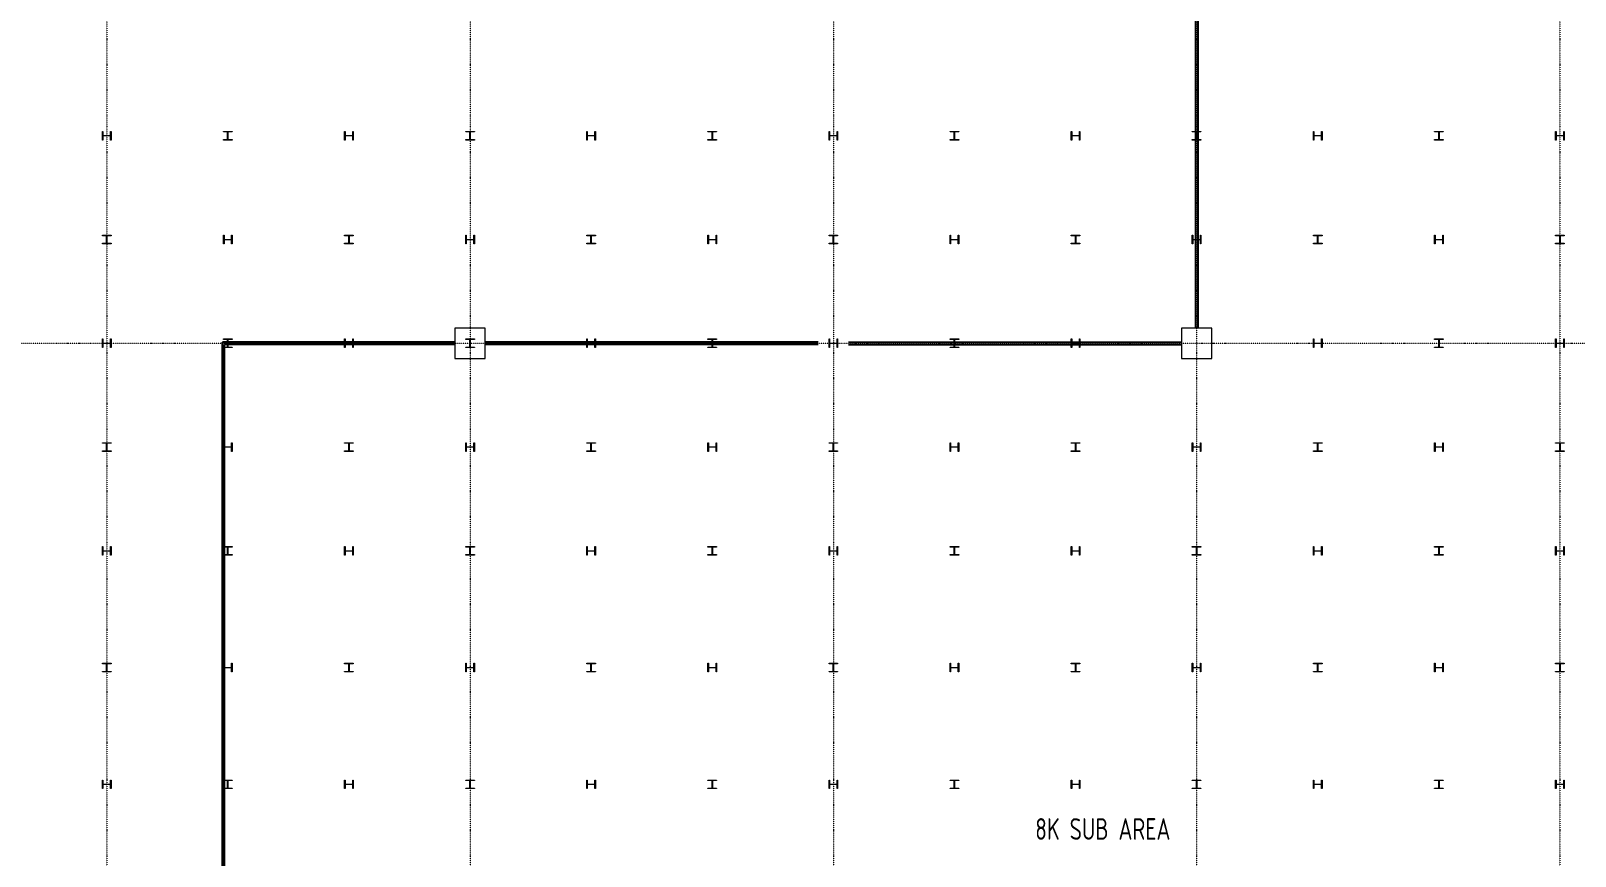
# Model space of a CAD drawing. Extents: x -32000 to 363140, y -29000 to 144266.
# Drawn here: x 199847 to 235550, y 18140 to 37225 of the extents above; entities that cross this region are included whole.
import ezdxf
from ezdxf.enums import TextEntityAlignment as Align

# ---------------------------------------------------------------- set-up
doc = ezdxf.new("R2010")
doc.units = 0
doc.header["$LTSCALE"] = 10
doc.linetypes.add('H12PL25$0$JJP_三點線', pattern=[0.9, 0.3, -0.15, 0, -0.15, 0, -0.15, 0, -0.15])
for name, color, linetype in [('H12PL25$0$S-COL', 252, 'Continuous'), ('H12PL25$0$S-GRID', 252, 'Continuous'), ('XFDP20$0$A-CR-TXT', 2, 'Continuous'), ('XFDP20$0$A-W-P3_(8K)', 2, 'Continuous')]:
    doc.layers.add(name, color=color, linetype=linetype)
doc.styles.add('XFDP20$0$AA-TXT', font='isocp.shx', dxfattribs={"width": 0.8, "bigfont": 'china.shx'})

# ---------------------------------------------------------------- blocks, each defined once
blk = doc.blocks.new('XFDP20')
at = {"layer": 'XFDP20$0$A-W-P3_(8K)', "ltscale": 0.5}
for p, q in [((226775, 37525), (226775, 30350)), ((226825, 37475), (226825, 30350)), ((204275, 14975), (204275, 30025)), ((209650, 30025), (204275, 30025)), ((218050, 30025), (210350, 30025)), ((218750, 30025), (226450, 30025)), ((204325, 15025), (204325, 29975)), ((209650, 29975), (204325, 29975)), ((218050, 29975), (210350, 29975)), ((218750, 29975), (226450, 29975))]:
    blk.add_line(p, q, dxfattribs=at)
at = {"layer": 'XFDP20$0$A-CR-TXT', "style": 'XFDP20$0$AA-TXT', "width": 0.8}
blk.add_text('8K SUB AREA', height=500, dxfattribs=at).set_placement((224630, 18768), align=Align.MIDDLE)
blk = doc.blocks.new('H12PL25')
at = {"layer": 'H12PL25$0$S-COL', "lineweight": 0, "flags": 128}
for points in [[(201500, 34900), (201512, 34900), (201512, 34817, 0.41421356), (201525, 34804), (201675, 34804, 0.41421356), (201688, 34817), (201688, 34900), (201700, 34900), (201700, 34700), (201688, 34700), (201688, 34783, 0.41421356), (201675, 34796), (201525, 34796, 0.41421356), (201512, 34783), (201512, 34700), (201500, 34700)], [(204300, 34700), (204300, 34712), (204383, 34712, 0.41421356), (204396, 34725), (204396, 34875, 0.41421356), (204383, 34888), (204300, 34888), (204300, 34900), (204500, 34900), (204500, 34888), (204417, 34888, 0.41421356), (204404, 34875), (204404, 34725, 0.41421356), (204417, 34712), (204500, 34712), (204500, 34700)], [(207100, 34900), (207112, 34900), (207112, 34817, 0.41421356), (207125, 34804), (207275, 34804, 0.41421356), (207288, 34817), (207288, 34900), (207300, 34900), (207300, 34700), (207288, 34700), (207288, 34783, 0.41421356), (207275, 34796), (207125, 34796, 0.41421356), (207112, 34783), (207112, 34700), (207100, 34700)], [(209900, 34700), (209900, 34712), (209983, 34712, 0.41421356), (209996, 34725), (209996, 34875, 0.41421356), (209983, 34888), (209900, 34888), (209900, 34900), (210100, 34900), (210100, 34888), (210017, 34888, 0.41421356), (210004, 34875), (210004, 34725, 0.41421356), (210017, 34712), (210100, 34712), (210100, 34700)], [(212700, 34900), (212712, 34900), (212712, 34817, 0.41421356), (212725, 34804), (212875, 34804, 0.41421356), (212888, 34817), (212888, 34900), (212900, 34900), (212900, 34700), (212888, 34700), (212888, 34783, 0.41421356), (212875, 34796), (212725, 34796, 0.41421356), (212712, 34783), (212712, 34700), (212700, 34700)], [(215500, 34700), (215500, 34712), (215583, 34712, 0.41421356), (215596, 34725), (215596, 34875, 0.41421356), (215583, 34888), (215500, 34888), (215500, 34900), (215700, 34900), (215700, 34888), (215617, 34888, 0.41421356), (215604, 34875), (215604, 34725, 0.41421356), (215617, 34712), (215700, 34712), (215700, 34700)], [(218300, 34900), (218312, 34900), (218312, 34817, 0.41421356), (218325, 34804), (218475, 34804, 0.41421356), (218488, 34817), (218488, 34900), (218500, 34900), (218500, 34700), (218488, 34700), (218488, 34783, 0.41421356), (218475, 34796), (218325, 34796, 0.41421356), (218312, 34783), (218312, 34700), (218300, 34700)], [(221100, 34700), (221100, 34712), (221183, 34712, 0.41421356), (221196, 34725), (221196, 34875, 0.41421356), (221183, 34888), (221100, 34888), (221100, 34900), (221300, 34900), (221300, 34888), (221217, 34888, 0.41421356), (221204, 34875), (221204, 34725, 0.41421356), (221217, 34712), (221300, 34712), (221300, 34700)], [(223900, 34900), (223912, 34900), (223912, 34817, 0.41421356), (223925, 34804), (224075, 34804, 0.41421356), (224088, 34817), (224088, 34900), (224100, 34900), (224100, 34700), (224088, 34700), (224088, 34783, 0.41421356), (224075, 34796), (223925, 34796, 0.41421356), (223912, 34783), (223912, 34700), (223900, 34700)], [(226700, 34700), (226700, 34712), (226783, 34712, 0.41421356), (226796, 34725), (226796, 34875, 0.41421356), (226783, 34888), (226700, 34888), (226700, 34900), (226900, 34900), (226900, 34888), (226817, 34888, 0.41421356), (226804, 34875), (226804, 34725, 0.41421356), (226817, 34712), (226900, 34712), (226900, 34700)], [(229500, 34900), (229512, 34900), (229512, 34817, 0.41421356), (229525, 34804), (229675, 34804, 0.41421356), (229688, 34817), (229688, 34900), (229700, 34900), (229700, 34700), (229688, 34700), (229688, 34783, 0.41421356), (229675, 34796), (229525, 34796, 0.41421356), (229512, 34783), (229512, 34700), (229500, 34700)], [(232300, 34700), (232300, 34712), (232383, 34712, 0.41421356), (232396, 34725), (232396, 34875, 0.41421356), (232383, 34888), (232300, 34888), (232300, 34900), (232500, 34900), (232500, 34888), (232417, 34888, 0.41421356), (232404, 34875), (232404, 34725, 0.41421356), (232417, 34712), (232500, 34712), (232500, 34700)], [(235100, 34900), (235112, 34900), (235112, 34817, 0.41421356), (235125, 34804), (235275, 34804, 0.41421356), (235288, 34817), (235288, 34900), (235300, 34900), (235300, 34700), (235288, 34700), (235288, 34783, 0.41421356), (235275, 34796), (235125, 34796, 0.41421356), (235112, 34783), (235112, 34700), (235100, 34700)], [(201500, 32300), (201500, 32312), (201583, 32312, 0.41421356), (201596, 32325), (201596, 32475, 0.41421356), (201583, 32488), (201500, 32488), (201500, 32500), (201700, 32500), (201700, 32488), (201617, 32488, 0.41421356), (201604, 32475), (201604, 32325, 0.41421356), (201617, 32312), (201700, 32312), (201700, 32300)], [(204300, 32500), (204312, 32500), (204312, 32417, 0.41421356), (204325, 32404), (204475, 32404, 0.41421356), (204488, 32417), (204488, 32500), (204500, 32500), (204500, 32300), (204488, 32300), (204488, 32383, 0.41421356), (204475, 32396), (204325, 32396, 0.41421356), (204312, 32383), (204312, 32300), (204300, 32300)], [(207100, 32300), (207100, 32312), (207183, 32312, 0.41421356), (207196, 32325), (207196, 32475, 0.41421356), (207183, 32488), (207100, 32488), (207100, 32500), (207300, 32500), (207300, 32488), (207217, 32488, 0.41421356), (207204, 32475), (207204, 32325, 0.41421356), (207217, 32312), (207300, 32312), (207300, 32300)], [(209900, 32500), (209912, 32500), (209912, 32417, 0.41421356), (209925, 32404), (210075, 32404, 0.41421356), (210088, 32417), (210088, 32500), (210100, 32500), (210100, 32300), (210088, 32300), (210088, 32383, 0.41421356), (210075, 32396), (209925, 32396, 0.41421356), (209912, 32383), (209912, 32300), (209900, 32300)], [(212700, 32300), (212700, 32312), (212783, 32312, 0.41421356), (212796, 32325), (212796, 32475, 0.41421356), (212783, 32488), (212700, 32488), (212700, 32500), (212900, 32500), (212900, 32488), (212817, 32488, 0.41421356), (212804, 32475), (212804, 32325, 0.41421356), (212817, 32312), (212900, 32312), (212900, 32300)], [(215500, 32500), (215512, 32500), (215512, 32417, 0.41421356), (215525, 32404), (215675, 32404, 0.41421356), (215688, 32417), (215688, 32500), (215700, 32500), (215700, 32300), (215688, 32300), (215688, 32383, 0.41421356), (215675, 32396), (215525, 32396, 0.41421356), (215512, 32383), (215512, 32300), (215500, 32300)], [(218300, 32300), (218300, 32312), (218383, 32312, 0.41421356), (218396, 32325), (218396, 32475, 0.41421356), (218383, 32488), (218300, 32488), (218300, 32500), (218500, 32500), (218500, 32488), (218417, 32488, 0.41421356), (218404, 32475), (218404, 32325, 0.41421356), (218417, 32312), (218500, 32312), (218500, 32300)], [(221100, 32500), (221112, 32500), (221112, 32417, 0.41421356), (221125, 32404), (221275, 32404, 0.41421356), (221288, 32417), (221288, 32500), (221300, 32500), (221300, 32300), (221288, 32300), (221288, 32383, 0.41421356), (221275, 32396), (221125, 32396, 0.41421356), (221112, 32383), (221112, 32300), (221100, 32300)], [(223900, 32300), (223900, 32312), (223983, 32312, 0.41421356), (223996, 32325), (223996, 32475, 0.41421356), (223983, 32488), (223900, 32488), (223900, 32500), (224100, 32500), (224100, 32488), (224017, 32488, 0.41421356), (224004, 32475), (224004, 32325, 0.41421356), (224017, 32312), (224100, 32312), (224100, 32300)], [(226700, 32500), (226712, 32500), (226712, 32417, 0.41421356), (226725, 32404), (226875, 32404, 0.41421356), (226888, 32417), (226888, 32500), (226900, 32500), (226900, 32300), (226888, 32300), (226888, 32383, 0.41421356), (226875, 32396), (226725, 32396, 0.41421356), (226712, 32383), (226712, 32300), (226700, 32300)], [(229500, 32300), (229500, 32312), (229583, 32312, 0.41421356), (229596, 32325), (229596, 32475, 0.41421356), (229583, 32488), (229500, 32488), (229500, 32500), (229700, 32500), (229700, 32488), (229617, 32488, 0.41421356), (229604, 32475), (229604, 32325, 0.41421356), (229617, 32312), (229700, 32312), (229700, 32300)], [(232300, 32500), (232312, 32500), (232312, 32417, 0.41421356), (232325, 32404), (232475, 32404, 0.41421356), (232488, 32417), (232488, 32500), (232500, 32500), (232500, 32300), (232488, 32300), (232488, 32383, 0.41421356), (232475, 32396), (232325, 32396, 0.41421356), (232312, 32383), (232312, 32300), (232300, 32300)], [(235100, 32300), (235100, 32312), (235183, 32312, 0.41421356), (235196, 32325), (235196, 32475, 0.41421356), (235183, 32488), (235100, 32488), (235100, 32500), (235300, 32500), (235300, 32488), (235217, 32488, 0.41421356), (235204, 32475), (235204, 32325, 0.41421356), (235217, 32312), (235300, 32312), (235300, 32300)], [(201500, 30100), (201512, 30100), (201512, 30017, 0.41421356), (201525, 30004), (201675, 30004, 0.41421356), (201688, 30017), (201688, 30100), (201700, 30100), (201700, 29900), (201688, 29900), (201688, 29983, 0.41421356), (201675, 29996), (201525, 29996, 0.41421356), (201512, 29983), (201512, 29900), (201500, 29900)], [(204300, 29900), (204300, 29912), (204383, 29912, 0.41421356), (204396, 29925), (204396, 30075, 0.41421356), (204383, 30088), (204300, 30088), (204300, 30100), (204500, 30100), (204500, 30088), (204417, 30088, 0.41421356), (204404, 30075), (204404, 29925, 0.41421356), (204417, 29912), (204500, 29912), (204500, 29900)], [(207100, 30100), (207112, 30100), (207112, 30017, 0.41421356), (207125, 30004), (207275, 30004, 0.41421356), (207288, 30017), (207288, 30100), (207300, 30100), (207300, 29900), (207288, 29900), (207288, 29983, 0.41421356), (207275, 29996), (207125, 29996, 0.41421356), (207112, 29983), (207112, 29900), (207100, 29900)], [(209900, 29900), (209900, 29912), (209983, 29912, 0.41421356), (209996, 29925), (209996, 30075, 0.41421356), (209983, 30088), (209900, 30088), (209900, 30100), (210100, 30100), (210100, 30088), (210017, 30088, 0.41421356), (210004, 30075), (210004, 29925, 0.41421356), (210017, 29912), (210100, 29912), (210100, 29900)], [(212700, 30100), (212712, 30100), (212712, 30017, 0.41421356), (212725, 30004), (212875, 30004, 0.41421356), (212888, 30017), (212888, 30100), (212900, 30100), (212900, 29900), (212888, 29900), (212888, 29983, 0.41421356), (212875, 29996), (212725, 29996, 0.41421356), (212712, 29983), (212712, 29900), (212700, 29900)], [(215500, 29900), (215500, 29912), (215583, 29912, 0.41421356), (215596, 29925), (215596, 30075, 0.41421356), (215583, 30088), (215500, 30088), (215500, 30100), (215700, 30100), (215700, 30088), (215617, 30088, 0.41421356), (215604, 30075), (215604, 29925, 0.41421356), (215617, 29912), (215700, 29912), (215700, 29900)], [(218300, 30100), (218312, 30100), (218312, 30017, 0.41421356), (218325, 30004), (218475, 30004, 0.41421356), (218488, 30017), (218488, 30100), (218500, 30100), (218500, 29900), (218488, 29900), (218488, 29983, 0.41421356), (218475, 29996), (218325, 29996, 0.41421356), (218312, 29983), (218312, 29900), (218300, 29900)], [(221100, 29900), (221100, 29912), (221183, 29912, 0.41421356), (221196, 29925), (221196, 30075, 0.41421356), (221183, 30088), (221100, 30088), (221100, 30100), (221300, 30100), (221300, 30088), (221217, 30088, 0.41421356), (221204, 30075), (221204, 29925, 0.41421356), (221217, 29912), (221300, 29912), (221300, 29900)], [(223900, 30100), (223912, 30100), (223912, 30017, 0.41421356), (223925, 30004), (224075, 30004, 0.41421356), (224088, 30017), (224088, 30100), (224100, 30100), (224100, 29900), (224088, 29900), (224088, 29983, 0.41421356), (224075, 29996), (223925, 29996, 0.41421356), (223912, 29983), (223912, 29900), (223900, 29900)], [(229500, 30100), (229512, 30100), (229512, 30017, 0.41421356), (229525, 30004), (229675, 30004, 0.41421356), (229688, 30017), (229688, 30100), (229700, 30100), (229700, 29900), (229688, 29900), (229688, 29983, 0.41421356), (229675, 29996), (229525, 29996, 0.41421356), (229512, 29983), (229512, 29900), (229500, 29900)], [(232300, 29900), (232300, 29912), (232383, 29912, 0.41421356), (232396, 29925), (232396, 30075, 0.41421356), (232383, 30088), (232300, 30088), (232300, 30100), (232500, 30100), (232500, 30088), (232417, 30088, 0.41421356), (232404, 30075), (232404, 29925, 0.41421356), (232417, 29912), (232500, 29912), (232500, 29900)], [(235100, 30100), (235112, 30100), (235112, 30017, 0.41421356), (235125, 30004), (235275, 30004, 0.41421356), (235288, 30017), (235288, 30100), (235300, 30100), (235300, 29900), (235288, 29900), (235288, 29983, 0.41421356), (235275, 29996), (235125, 29996, 0.41421356), (235112, 29983), (235112, 29900), (235100, 29900)], [(201500, 27500), (201500, 27512), (201583, 27512, 0.41421356), (201596, 27525), (201596, 27675, 0.41421356), (201583, 27688), (201500, 27688), (201500, 27700), (201700, 27700), (201700, 27688), (201617, 27688, 0.41421356), (201604, 27675), (201604, 27525, 0.41421356), (201617, 27512), (201700, 27512), (201700, 27500)], [(204300, 27700), (204312, 27700), (204312, 27617, 0.41421356), (204325, 27604), (204475, 27604, 0.41421356), (204488, 27617), (204488, 27700), (204500, 27700), (204500, 27500), (204488, 27500), (204488, 27583, 0.41421356), (204475, 27596), (204325, 27596, 0.41421356), (204312, 27583), (204312, 27500), (204300, 27500)], [(207100, 27500), (207100, 27512), (207183, 27512, 0.41421356), (207196, 27525), (207196, 27675, 0.41421356), (207183, 27688), (207100, 27688), (207100, 27700), (207300, 27700), (207300, 27688), (207217, 27688, 0.41421356), (207204, 27675), (207204, 27525, 0.41421356), (207217, 27512), (207300, 27512), (207300, 27500)], [(209900, 27700), (209912, 27700), (209912, 27617, 0.41421356), (209925, 27604), (210075, 27604, 0.41421356), (210088, 27617), (210088, 27700), (210100, 27700), (210100, 27500), (210088, 27500), (210088, 27583, 0.41421356), (210075, 27596), (209925, 27596, 0.41421356), (209912, 27583), (209912, 27500), (209900, 27500)], [(212700, 27500), (212700, 27512), (212783, 27512, 0.41421356), (212796, 27525), (212796, 27675, 0.41421356), (212783, 27688), (212700, 27688), (212700, 27700), (212900, 27700), (212900, 27688), (212817, 27688, 0.41421356), (212804, 27675), (212804, 27525, 0.41421356), (212817, 27512), (212900, 27512), (212900, 27500)], [(215500, 27700), (215512, 27700), (215512, 27617, 0.41421356), (215525, 27604), (215675, 27604, 0.41421356), (215688, 27617), (215688, 27700), (215700, 27700), (215700, 27500), (215688, 27500), (215688, 27583, 0.41421356), (215675, 27596), (215525, 27596, 0.41421356), (215512, 27583), (215512, 27500), (215500, 27500)], [(218300, 27500), (218300, 27512), (218383, 27512, 0.41421356), (218396, 27525), (218396, 27675, 0.41421356), (218383, 27688), (218300, 27688), (218300, 27700), (218500, 27700), (218500, 27688), (218417, 27688, 0.41421356), (218404, 27675), (218404, 27525, 0.41421356), (218417, 27512), (218500, 27512), (218500, 27500)], [(221100, 27700), (221112, 27700), (221112, 27617, 0.41421356), (221125, 27604), (221275, 27604, 0.41421356), (221288, 27617), (221288, 27700), (221300, 27700), (221300, 27500), (221288, 27500), (221288, 27583, 0.41421356), (221275, 27596), (221125, 27596, 0.41421356), (221112, 27583), (221112, 27500), (221100, 27500)], [(223900, 27500), (223900, 27512), (223983, 27512, 0.41421356), (223996, 27525), (223996, 27675, 0.41421356), (223983, 27688), (223900, 27688), (223900, 27700), (224100, 27700), (224100, 27688), (224017, 27688, 0.41421356), (224004, 27675), (224004, 27525, 0.41421356), (224017, 27512), (224100, 27512), (224100, 27500)], [(226700, 27700), (226712, 27700), (226712, 27617, 0.41421356), (226725, 27604), (226875, 27604, 0.41421356), (226888, 27617), (226888, 27700), (226900, 27700), (226900, 27500), (226888, 27500), (226888, 27583, 0.41421356), (226875, 27596), (226725, 27596, 0.41421356), (226712, 27583), (226712, 27500), (226700, 27500)], [(229500, 27500), (229500, 27512), (229583, 27512, 0.41421356), (229596, 27525), (229596, 27675, 0.41421356), (229583, 27688), (229500, 27688), (229500, 27700), (229700, 27700), (229700, 27688), (229617, 27688, 0.41421356), (229604, 27675), (229604, 27525, 0.41421356), (229617, 27512), (229700, 27512), (229700, 27500)], [(232300, 27700), (232312, 27700), (232312, 27617, 0.41421356), (232325, 27604), (232475, 27604, 0.41421356), (232488, 27617), (232488, 27700), (232500, 27700), (232500, 27500), (232488, 27500), (232488, 27583, 0.41421356), (232475, 27596), (232325, 27596, 0.41421356), (232312, 27583), (232312, 27500), (232300, 27500)], [(235100, 27500), (235100, 27512), (235183, 27512, 0.41421356), (235196, 27525), (235196, 27675, 0.41421356), (235183, 27688), (235100, 27688), (235100, 27700), (235300, 27700), (235300, 27688), (235217, 27688, 0.41421356), (235204, 27675), (235204, 27525, 0.41421356), (235217, 27512), (235300, 27512), (235300, 27500)], [(201500, 25300), (201512, 25300), (201512, 25217, 0.41421356), (201525, 25204), (201675, 25204, 0.41421356), (201688, 25217), (201688, 25300), (201700, 25300), (201700, 25100), (201688, 25100), (201688, 25183, 0.41421356), (201675, 25196), (201525, 25196, 0.41421356), (201512, 25183), (201512, 25100), (201500, 25100)], [(204300, 25100), (204300, 25112), (204383, 25112, 0.41421356), (204396, 25125), (204396, 25275, 0.41421356), (204383, 25288), (204300, 25288), (204300, 25300), (204500, 25300), (204500, 25288), (204417, 25288, 0.41421356), (204404, 25275), (204404, 25125, 0.41421356), (204417, 25112), (204500, 25112), (204500, 25100)], [(207100, 25300), (207112, 25300), (207112, 25217, 0.41421356), (207125, 25204), (207275, 25204, 0.41421356), (207288, 25217), (207288, 25300), (207300, 25300), (207300, 25100), (207288, 25100), (207288, 25183, 0.41421356), (207275, 25196), (207125, 25196, 0.41421356), (207112, 25183), (207112, 25100), (207100, 25100)], [(209900, 25100), (209900, 25112), (209983, 25112, 0.41421356), (209996, 25125), (209996, 25275, 0.41421356), (209983, 25288), (209900, 25288), (209900, 25300), (210100, 25300), (210100, 25288), (210017, 25288, 0.41421356), (210004, 25275), (210004, 25125, 0.41421356), (210017, 25112), (210100, 25112), (210100, 25100)], [(212700, 25300), (212712, 25300), (212712, 25217, 0.41421356), (212725, 25204), (212875, 25204, 0.41421356), (212888, 25217), (212888, 25300), (212900, 25300), (212900, 25100), (212888, 25100), (212888, 25183, 0.41421356), (212875, 25196), (212725, 25196, 0.41421356), (212712, 25183), (212712, 25100), (212700, 25100)], [(215500, 25100), (215500, 25112), (215583, 25112, 0.41421356), (215596, 25125), (215596, 25275, 0.41421356), (215583, 25288), (215500, 25288), (215500, 25300), (215700, 25300), (215700, 25288), (215617, 25288, 0.41421356), (215604, 25275), (215604, 25125, 0.41421356), (215617, 25112), (215700, 25112), (215700, 25100)], [(218300, 25300), (218312, 25300), (218312, 25217, 0.41421356), (218325, 25204), (218475, 25204, 0.41421356), (218488, 25217), (218488, 25300), (218500, 25300), (218500, 25100), (218488, 25100), (218488, 25183, 0.41421356), (218475, 25196), (218325, 25196, 0.41421356), (218312, 25183), (218312, 25100), (218300, 25100)], [(221100, 25100), (221100, 25112), (221183, 25112, 0.41421356), (221196, 25125), (221196, 25275, 0.41421356), (221183, 25288), (221100, 25288), (221100, 25300), (221300, 25300), (221300, 25288), (221217, 25288, 0.41421356), (221204, 25275), (221204, 25125, 0.41421356), (221217, 25112), (221300, 25112), (221300, 25100)], [(223900, 25300), (223912, 25300), (223912, 25217, 0.41421356), (223925, 25204), (224075, 25204, 0.41421356), (224088, 25217), (224088, 25300), (224100, 25300), (224100, 25100), (224088, 25100), (224088, 25183, 0.41421356), (224075, 25196), (223925, 25196, 0.41421356), (223912, 25183), (223912, 25100), (223900, 25100)], [(226700, 25100), (226700, 25112), (226783, 25112, 0.41421356), (226796, 25125), (226796, 25275, 0.41421356), (226783, 25288), (226700, 25288), (226700, 25300), (226900, 25300), (226900, 25288), (226817, 25288, 0.41421356), (226804, 25275), (226804, 25125, 0.41421356), (226817, 25112), (226900, 25112), (226900, 25100)], [(229500, 25300), (229512, 25300), (229512, 25217, 0.41421356), (229525, 25204), (229675, 25204, 0.41421356), (229688, 25217), (229688, 25300), (229700, 25300), (229700, 25100), (229688, 25100), (229688, 25183, 0.41421356), (229675, 25196), (229525, 25196, 0.41421356), (229512, 25183), (229512, 25100), (229500, 25100)], [(232300, 25100), (232300, 25112), (232383, 25112, 0.41421356), (232396, 25125), (232396, 25275, 0.41421356), (232383, 25288), (232300, 25288), (232300, 25300), (232500, 25300), (232500, 25288), (232417, 25288, 0.41421356), (232404, 25275), (232404, 25125, 0.41421356), (232417, 25112), (232500, 25112), (232500, 25100)], [(235100, 25300), (235112, 25300), (235112, 25217, 0.41421356), (235125, 25204), (235275, 25204, 0.41421356), (235288, 25217), (235288, 25300), (235300, 25300), (235300, 25100), (235288, 25100), (235288, 25183, 0.41421356), (235275, 25196), (235125, 25196, 0.41421356), (235112, 25183), (235112, 25100), (235100, 25100)], [(201500, 22400), (201500, 22412), (201583, 22412, 0.41421356), (201596, 22425), (201596, 22575, 0.41421356), (201583, 22588), (201500, 22588), (201500, 22600), (201700, 22600), (201700, 22588), (201617, 22588, 0.41421356), (201604, 22575), (201604, 22425, 0.41421356), (201617, 22412), (201700, 22412), (201700, 22400)], [(204300, 22600), (204312, 22600), (204312, 22517, 0.41421356), (204325, 22504), (204475, 22504, 0.41421356), (204488, 22517), (204488, 22600), (204500, 22600), (204500, 22400), (204488, 22400), (204488, 22483, 0.41421356), (204475, 22496), (204325, 22496, 0.41421356), (204312, 22483), (204312, 22400), (204300, 22400)], [(207100, 22400), (207100, 22412), (207183, 22412, 0.41421356), (207196, 22425), (207196, 22575, 0.41421356), (207183, 22588), (207100, 22588), (207100, 22600), (207300, 22600), (207300, 22588), (207217, 22588, 0.41421356), (207204, 22575), (207204, 22425, 0.41421356), (207217, 22412), (207300, 22412), (207300, 22400)], [(209900, 22600), (209912, 22600), (209912, 22517, 0.41421356), (209925, 22504), (210075, 22504, 0.41421356), (210088, 22517), (210088, 22600), (210100, 22600), (210100, 22400), (210088, 22400), (210088, 22483, 0.41421356), (210075, 22496), (209925, 22496, 0.41421356), (209912, 22483), (209912, 22400), (209900, 22400)], [(212700, 22400), (212700, 22412), (212783, 22412, 0.41421356), (212796, 22425), (212796, 22575, 0.41421356), (212783, 22588), (212700, 22588), (212700, 22600), (212900, 22600), (212900, 22588), (212817, 22588, 0.41421356), (212804, 22575), (212804, 22425, 0.41421356), (212817, 22412), (212900, 22412), (212900, 22400)], [(215500, 22600), (215512, 22600), (215512, 22517, 0.41421356), (215525, 22504), (215675, 22504, 0.41421356), (215688, 22517), (215688, 22600), (215700, 22600), (215700, 22400), (215688, 22400), (215688, 22483, 0.41421356), (215675, 22496), (215525, 22496, 0.41421356), (215512, 22483), (215512, 22400), (215500, 22400)], [(218300, 22400), (218300, 22412), (218383, 22412, 0.41421356), (218396, 22425), (218396, 22575, 0.41421356), (218383, 22588), (218300, 22588), (218300, 22600), (218500, 22600), (218500, 22588), (218417, 22588, 0.41421356), (218404, 22575), (218404, 22425, 0.41421356), (218417, 22412), (218500, 22412), (218500, 22400)], [(221100, 22600), (221112, 22600), (221112, 22517, 0.41421356), (221125, 22504), (221275, 22504, 0.41421356), (221288, 22517), (221288, 22600), (221300, 22600), (221300, 22400), (221288, 22400), (221288, 22483, 0.41421356), (221275, 22496), (221125, 22496, 0.41421356), (221112, 22483), (221112, 22400), (221100, 22400)], [(223900, 22400), (223900, 22412), (223983, 22412, 0.41421356), (223996, 22425), (223996, 22575, 0.41421356), (223983, 22588), (223900, 22588), (223900, 22600), (224100, 22600), (224100, 22588), (224017, 22588, 0.41421356), (224004, 22575), (224004, 22425, 0.41421356), (224017, 22412), (224100, 22412), (224100, 22400)], [(226700, 22600), (226712, 22600), (226712, 22517, 0.41421356), (226725, 22504), (226875, 22504, 0.41421356), (226888, 22517), (226888, 22600), (226900, 22600), (226900, 22400), (226888, 22400), (226888, 22483, 0.41421356), (226875, 22496), (226725, 22496, 0.41421356), (226712, 22483), (226712, 22400), (226700, 22400)], [(229500, 22400), (229500, 22412), (229583, 22412, 0.41421356), (229596, 22425), (229596, 22575, 0.41421356), (229583, 22588), (229500, 22588), (229500, 22600), (229700, 22600), (229700, 22588), (229617, 22588, 0.41421356), (229604, 22575), (229604, 22425, 0.41421356), (229617, 22412), (229700, 22412), (229700, 22400)], [(232300, 22600), (232312, 22600), (232312, 22517, 0.41421356), (232325, 22504), (232475, 22504, 0.41421356), (232488, 22517), (232488, 22600), (232500, 22600), (232500, 22400), (232488, 22400), (232488, 22483, 0.41421356), (232475, 22496), (232325, 22496, 0.41421356), (232312, 22483), (232312, 22400), (232300, 22400)], [(235100, 22400), (235100, 22412), (235183, 22412, 0.41421356), (235196, 22425), (235196, 22575, 0.41421356), (235183, 22588), (235100, 22588), (235100, 22600), (235300, 22600), (235300, 22588), (235217, 22588, 0.41421356), (235204, 22575), (235204, 22425, 0.41421356), (235217, 22412), (235300, 22412), (235300, 22400)], [(201500, 19900), (201512, 19900), (201512, 19817, 0.41421356), (201525, 19804), (201675, 19804, 0.41421356), (201688, 19817), (201688, 19900), (201700, 19900), (201700, 19700), (201688, 19700), (201688, 19783, 0.41421356), (201675, 19796), (201525, 19796, 0.41421356), (201512, 19783), (201512, 19700), (201500, 19700)], [(204300, 19700), (204300, 19712), (204383, 19712, 0.41421356), (204396, 19725), (204396, 19875, 0.41421356), (204383, 19888), (204300, 19888), (204300, 19900), (204500, 19900), (204500, 19888), (204417, 19888, 0.41421356), (204404, 19875), (204404, 19725, 0.41421356), (204417, 19712), (204500, 19712), (204500, 19700)], [(207100, 19900), (207112, 19900), (207112, 19817, 0.41421356), (207125, 19804), (207275, 19804, 0.41421356), (207288, 19817), (207288, 19900), (207300, 19900), (207300, 19700), (207288, 19700), (207288, 19783, 0.41421356), (207275, 19796), (207125, 19796, 0.41421356), (207112, 19783), (207112, 19700), (207100, 19700)], [(209900, 19700), (209900, 19712), (209983, 19712, 0.41421356), (209996, 19725), (209996, 19875, 0.41421356), (209983, 19888), (209900, 19888), (209900, 19900), (210100, 19900), (210100, 19888), (210017, 19888, 0.41421356), (210004, 19875), (210004, 19725, 0.41421356), (210017, 19712), (210100, 19712), (210100, 19700)], [(212700, 19900), (212712, 19900), (212712, 19817, 0.41421356), (212725, 19804), (212875, 19804, 0.41421356), (212888, 19817), (212888, 19900), (212900, 19900), (212900, 19700), (212888, 19700), (212888, 19783, 0.41421356), (212875, 19796), (212725, 19796, 0.41421356), (212712, 19783), (212712, 19700), (212700, 19700)], [(215500, 19700), (215500, 19712), (215583, 19712, 0.41421356), (215596, 19725), (215596, 19875, 0.41421356), (215583, 19888), (215500, 19888), (215500, 19900), (215700, 19900), (215700, 19888), (215617, 19888, 0.41421356), (215604, 19875), (215604, 19725, 0.41421356), (215617, 19712), (215700, 19712), (215700, 19700)], [(218300, 19900), (218312, 19900), (218312, 19817, 0.41421356), (218325, 19804), (218475, 19804, 0.41421356), (218488, 19817), (218488, 19900), (218500, 19900), (218500, 19700), (218488, 19700), (218488, 19783, 0.41421356), (218475, 19796), (218325, 19796, 0.41421356), (218312, 19783), (218312, 19700), (218300, 19700)], [(221100, 19700), (221100, 19712), (221183, 19712, 0.41421356), (221196, 19725), (221196, 19875, 0.41421356), (221183, 19888), (221100, 19888), (221100, 19900), (221300, 19900), (221300, 19888), (221217, 19888, 0.41421356), (221204, 19875), (221204, 19725, 0.41421356), (221217, 19712), (221300, 19712), (221300, 19700)], [(223900, 19900), (223912, 19900), (223912, 19817, 0.41421356), (223925, 19804), (224075, 19804, 0.41421356), (224088, 19817), (224088, 19900), (224100, 19900), (224100, 19700), (224088, 19700), (224088, 19783, 0.41421356), (224075, 19796), (223925, 19796, 0.41421356), (223912, 19783), (223912, 19700), (223900, 19700)], [(226700, 19700), (226700, 19712), (226783, 19712, 0.41421356), (226796, 19725), (226796, 19875, 0.41421356), (226783, 19888), (226700, 19888), (226700, 19900), (226900, 19900), (226900, 19888), (226817, 19888, 0.41421356), (226804, 19875), (226804, 19725, 0.41421356), (226817, 19712), (226900, 19712), (226900, 19700)], [(229500, 19900), (229512, 19900), (229512, 19817, 0.41421356), (229525, 19804), (229675, 19804, 0.41421356), (229688, 19817), (229688, 19900), (229700, 19900), (229700, 19700), (229688, 19700), (229688, 19783, 0.41421356), (229675, 19796), (229525, 19796, 0.41421356), (229512, 19783), (229512, 19700), (229500, 19700)], [(232300, 19700), (232300, 19712), (232383, 19712, 0.41421356), (232396, 19725), (232396, 19875, 0.41421356), (232383, 19888), (232300, 19888), (232300, 19900), (232500, 19900), (232500, 19888), (232417, 19888, 0.41421356), (232404, 19875), (232404, 19725, 0.41421356), (232417, 19712), (232500, 19712), (232500, 19700)], [(235100, 19900), (235112, 19900), (235112, 19817, 0.41421356), (235125, 19804), (235275, 19804, 0.41421356), (235288, 19817), (235288, 19900), (235300, 19900), (235300, 19700), (235288, 19700), (235288, 19783, 0.41421356), (235275, 19796), (235125, 19796, 0.41421356), (235112, 19783), (235112, 19700), (235100, 19700)]]:
    blk.add_lwpolyline(points, format="xyb", close=True, dxfattribs=at)
for points in [[(209650, 29650), (210350, 29650), (210350, 30350), (209650, 30350)], [(226450, 29650), (227150, 29650), (227150, 30350), (226450, 30350)]]:
    blk.add_lwpolyline(points, close=True, dxfattribs=at)
at = {"layer": 'H12PL25$0$S-GRID', "linetype": 'H12PL25$0$JJP_三點線', "lineweight": 0}
for p, q in [((201600, 128250), (201600, -28000)), ((210000, 128250), (210000, -28000)), ((218400, 128250), (218400, -28000)), ((226800, 128250), (226800, -28000)), ((235200, 128250), (235200, -28000)), ((-29000, 30000), (289600, 30000))]:
    blk.add_line(p, q, dxfattribs=at)
blk.add_blockref('XFDP20', (0, 0))

msp = doc.modelspace()

# ---------------------------------------------------------------- block references
msp.add_blockref('H12PL25', (0, 0))

doc.saveas('drawing.dxf')
